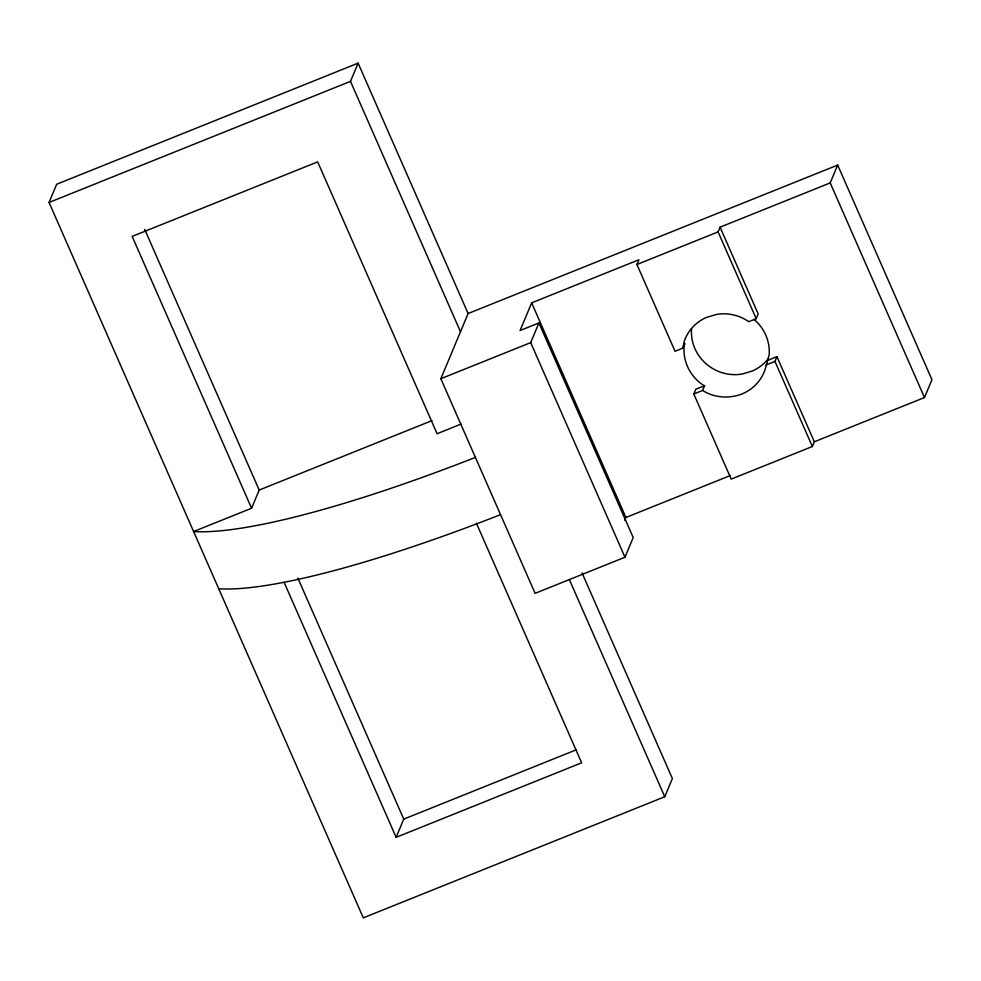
<?xml version="1.0" encoding="UTF-8"?>
<svg xmlns="http://www.w3.org/2000/svg" width="981" height="981" viewBox="0 0 981 981"><rect width="100%" height="100%" fill="white"/><g stroke="black" fill="none" stroke-linecap="round" stroke-linejoin="round"><path stroke-width="1.47" d="M682.813 348.157L684.419 340.738A42.845 41.509 22.7 0 1 706.234 317.488L716.829 314.349A42.845 41.509 22.7 0 1 748.761 321.658L756.204 318.678L758.178 313.945L720.066 227.175L830.208 182.92L837.676 165.078L931.95 379.696L924.482 397.538L814.34 441.781L812.354 446.514L731.201 479.12L693.8 393.994L695.787 389.261L704.591 385.717L702.506 384.638A42.845 41.509 22.7 0 1 684.1 346.612L684.787 343.424L682.813 348.157L675.038 351.272L636.927 264.502L638.901 259.769L531.653 302.859L520.077 330.523L538.925 322.957L633.199 537.576L624.971 557.233L535.111 593.333L440.837 378.715L468.109 313.54L837.676 165.078M754.07 319.475A42.845 41.509 22.7 0 1 769.153 354.95L764.861 370.278A42.845 41.509 22.7 0 1 743.046 393.54C730.023 398.911 714.573 398.139 702.617 390.45L693.8 393.994M582.04 572.916L672.365 778.546L664.75 796.756L363.289 917.848L49.05 202.454L56.665 184.244L358.114 63.152L468.109 313.54M49.05 202.454L350.499 81.362L358.114 63.152M475.405 457.404A396.765 69.16 -23.7 0 1 193.6 531.53L251.577 508.244L259.192 490.046L431.959 420.641M440.837 378.715L530.696 342.614L538.925 322.957M284.098 582.297L396.128 837.333L403.743 819.123L576.509 749.717M636.927 264.502L718.092 231.908L720.066 227.175M624.774 520.237L625.927 517.478L730.355 475.527M702.617 390.45L704.591 385.717M766.014 364.981L774.965 361.388L776.94 356.655L814.34 441.781M461.119 424.074L437.085 433.725L317.672 161.877L132.165 236.396L251.577 508.244M768 360.248L776.94 356.655M396.128 837.333L581.635 762.813L476.386 523.192M830.208 182.92L924.482 397.538M718.092 231.908L756.204 318.678M774.965 361.388L812.354 446.514M531.653 302.859L625.927 517.478M530.696 342.614L624.971 557.233M350.499 81.362L460.494 331.75M569.507 579.93L664.75 796.756M144.698 229.407L259.192 490.046M297.868 578.103L403.743 819.123M500.543 514.645A396.765 69.16 -23.7 0 1 218.738 588.772M768.466 358.384A42.845 41.509 22.7 0 1 752.488 370.965L741.906 374.104A42.845 41.509 22.7 0 1 691.556 328.77"/></g></svg>
